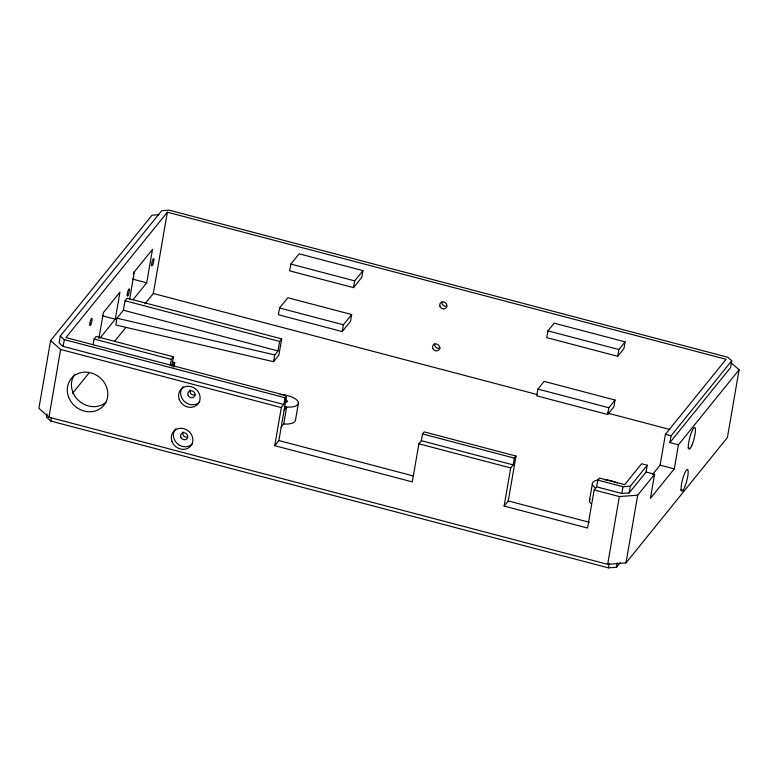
<?xml version="1.0" encoding="UTF-8"?>
<svg xmlns="http://www.w3.org/2000/svg" width="778" height="778" viewBox="0 0 778 778"><rect width="100%" height="100%" fill="white"/><g stroke="black" fill="none" stroke-linecap="round" stroke-linejoin="round"><path stroke-width="1.17" d="M158.887 214.709L152.011 215.224L50.599 340.608L38.9 408.362L48.936 417.212L607.657 564.322L625.989 562.932L727.401 437.547L739.1 369.793L730.736 362.412M739.1 369.793L678.435 444.802L669.926 442.565L730.591 367.556L731.758 360.778L727.751 357.238L169.021 210.138L161.698 210.692L60.285 336.077L59.109 342.855L63.125 346.395L283.805 404.492L284.972 397.723L286.625 395.671L65.955 337.574L167.367 212.19L726.088 359.29L665.423 434.289L660.094 465.137L652.645 474.347M46.991 413.77L46.408 417.164L50.842 421.073L608.386 567.862L616.477 567.25L620.28 562.552M48.936 417.212L60.635 349.468L50.599 340.608M63.125 346.395L64.292 339.616L60.285 336.077M50.842 421.073L51.426 417.689M93.068 344.839L94.07 339.033L96.141 336.475L173.436 356.82L171.802 366.302L174.729 362.684L172.434 361.945M98.913 338.518L103.386 312.6L119.968 292.1L115.29 319.194L100.216 337.837M116.943 318.212L115.766 324.99L273.584 361.702L278.884 355.147L281.694 338.887L127.106 298.188L125.034 300.746L123.401 310.237L116.943 318.212L274.751 354.924L277.979 350.936L279.623 341.445L281.694 338.887M133.349 274.323L133.758 271.93M129.615 299.277L134.351 271.853L152.478 249.437L146.711 282.822L133.116 299.627M144.941 303.858L153.324 293.481L167.367 212.19M170.363 365.193L171.364 359.387L173.436 356.82M173.941 367.206L174.729 362.684M279.565 307.991L278.388 314.759L342.213 331.564L350.499 321.314L351.666 314.536L287.85 297.741L279.565 307.991L343.38 324.786L351.666 314.536M273.584 361.702L274.751 354.924M290.855 264.073L289.679 270.851L353.504 287.646L361.789 277.396L362.966 270.627L299.141 253.823L290.855 264.073L354.671 280.877L362.966 270.627M596.638 486.863L621.846 493.495L629.178 492.941L646.09 472.032L647.257 465.254L641.587 463.766L624.676 484.675L599.468 478.032L597.805 480.084L596.638 486.863L594.149 489.936L587.565 528.038L504.115 506.07L508.258 500.944L516.009 456.064L424.195 431.887L422.542 433.939L421.365 440.718L418.885 443.791L412.301 481.893L274.731 445.677L281.315 407.565L283.805 404.492M274.731 445.677L278.874 440.552L286.625 395.671M281.198 427.103L283.707 424L286.635 407.069L284.126 410.171M298.431 403.092L295.504 420.032A14.957 5.893 9.8 0 1 284.233 424.059L283.707 424M342.213 331.564L343.38 324.786M353.504 287.646L354.671 280.877M504.115 506.07L510.699 467.957L513.179 464.884L514.355 458.116L516.009 456.064M537.909 389.068L536.732 395.837L607.647 414.509L613.861 406.826L615.038 400.048L544.123 381.376L537.909 389.068L608.814 407.73L615.038 400.048M547.955 330.874L546.788 337.642L617.703 356.314L623.917 348.632L625.084 341.853L554.179 323.181L547.955 330.874L618.87 349.536L625.084 341.853M589.452 500.643L592.379 483.702M607.647 414.509L608.814 407.73M617.703 356.314L618.87 349.536M607.657 564.322L619.356 496.568L637.688 495.178L654.599 474.269L646.09 472.032M608.386 567.862L609.164 563.35M621.846 493.495L623.013 486.727L630.345 486.162L647.257 465.254M629.178 492.941L630.345 486.162M616.477 567.25L617.255 562.737M625.989 562.932L637.688 495.178M654.599 474.269L650.437 498.348L674.273 468.871L678.435 444.802M669.926 442.565L671.093 435.787L731.758 360.778M72.5 393.415L89.275 372.672M114.434 341.561L125.871 327.421M284.427 406.845L287.16 407.118A14.957 5.893 9.8 0 0 298.013 401.487A14.957 5.893 9.8 0 0 280.158 394.504M132.523 279.088L146.711 282.822M153.324 293.481L537.151 394.534M607.579 413.079L669.79 429.456M665.423 434.289L671.093 435.787M688.092 447.943L690.115 448.478M125.034 300.746L279.623 341.445M123.401 310.237L277.979 350.936M102.2 315.751L115.29 319.194M660.094 465.137L674.273 468.871M680.828 489.946L682.86 490.48M94.07 339.033L171.364 359.387M64.292 339.616L284.972 397.723M422.542 433.939L514.355 458.116M597.805 480.084L623.013 486.727M421.365 440.718L513.179 464.884M60.635 349.468L281.315 407.565M418.885 443.791L510.699 467.957M594.149 489.936L619.356 496.568M278.874 440.552L412.943 475.854M508.258 500.944L589.364 522.301M105.934 402.333A21.094 18.935 39 0 1 78.841 400.758A21.094 18.935 39 0 1 74.766 374.257M187.488 437.09A3.744 3.355 39 0 1 182.947 431.907M285.575 399.814A3.744 1.468 9.8 0 1 285.429 402.382M195.57 394.738A3.744 3.355 39 0 1 190.202 389.904M446.669 306.221A3.744 3.355 39 0 1 441.865 301.883M192.487 443.761A11.223 10.075 39 0 1 177.316 443.654A11.223 10.075 39 0 1 175.818 428.746M199.742 401.759A11.223 10.075 39 0 1 184.571 401.652A11.223 10.075 39 0 1 183.073 386.744M595.627 488.039A14.957 5.893 9.8 0 1 598.953 479.832M604.594 479.734A14.957 5.893 9.8 0 1 616.905 482.914M591.27 503.901A14.957 5.893 9.8 0 1 590.045 499.184M440.241 347.883A3.744 3.355 39 0 1 434.61 343.895M68.581 396.965A21.094 18.935 39 0 0 103.221 406.077A21.094 18.935 39 0 0 90.851 372.866A21.094 18.935 39 0 0 68.581 396.965M439.969 306.269A3.744 3.355 39 0 0 446.115 307.884A3.744 3.355 39 0 0 443.917 302A3.744 3.355 39 0 0 439.969 306.269M432.714 348.272A3.744 3.355 39 0 0 438.86 349.886A3.744 3.355 39 0 0 436.662 344.002A3.744 3.355 39 0 0 432.714 348.272M179.241 399.464A11.223 10.075 39 0 0 197.67 404.317A11.223 10.075 39 0 0 191.087 386.647A11.223 10.075 39 0 0 179.241 399.464M171.987 441.466A11.223 10.075 39 0 0 190.416 446.319A11.223 10.075 39 0 0 183.832 428.649A11.223 10.075 39 0 0 171.987 441.466M180.788 437.139A3.744 3.355 39 0 0 186.934 438.753A3.744 3.355 39 0 0 184.736 432.86A3.744 3.355 39 0 0 180.788 437.139M188.043 395.136A3.744 3.355 39 0 0 194.189 396.751A3.744 3.355 39 0 0 191.991 390.857A3.744 3.355 39 0 0 188.043 395.136M152.78 264.501A3.744 0.739 -75.2 0 0 153.791 258.627A3.744 0.739 -75.2 0 0 151.729 263.489A3.744 0.739 -75.2 0 0 152.78 264.501M128.302 294.765A3.744 0.739 -75.2 0 0 129.313 288.901A3.744 0.739 -75.2 0 0 127.252 293.753A3.744 0.739 -75.2 0 0 128.302 294.765M90.909 324.261A3.744 0.739 -75.2 0 0 91.921 318.397A3.744 0.739 -75.2 0 0 89.859 323.249A3.744 0.739 -75.2 0 0 90.909 324.261M691.905 445.191A11.223 2.217 -75.2 0 0 694.939 427.589A11.223 2.217 -75.2 0 0 688.763 442.157A11.223 2.217 -75.2 0 0 691.905 445.191M684.65 487.193A11.223 2.217 -75.2 0 0 687.684 469.591A11.223 2.217 -75.2 0 0 681.509 484.159A11.223 2.217 -75.2 0 0 684.65 487.193"/></g></svg>
